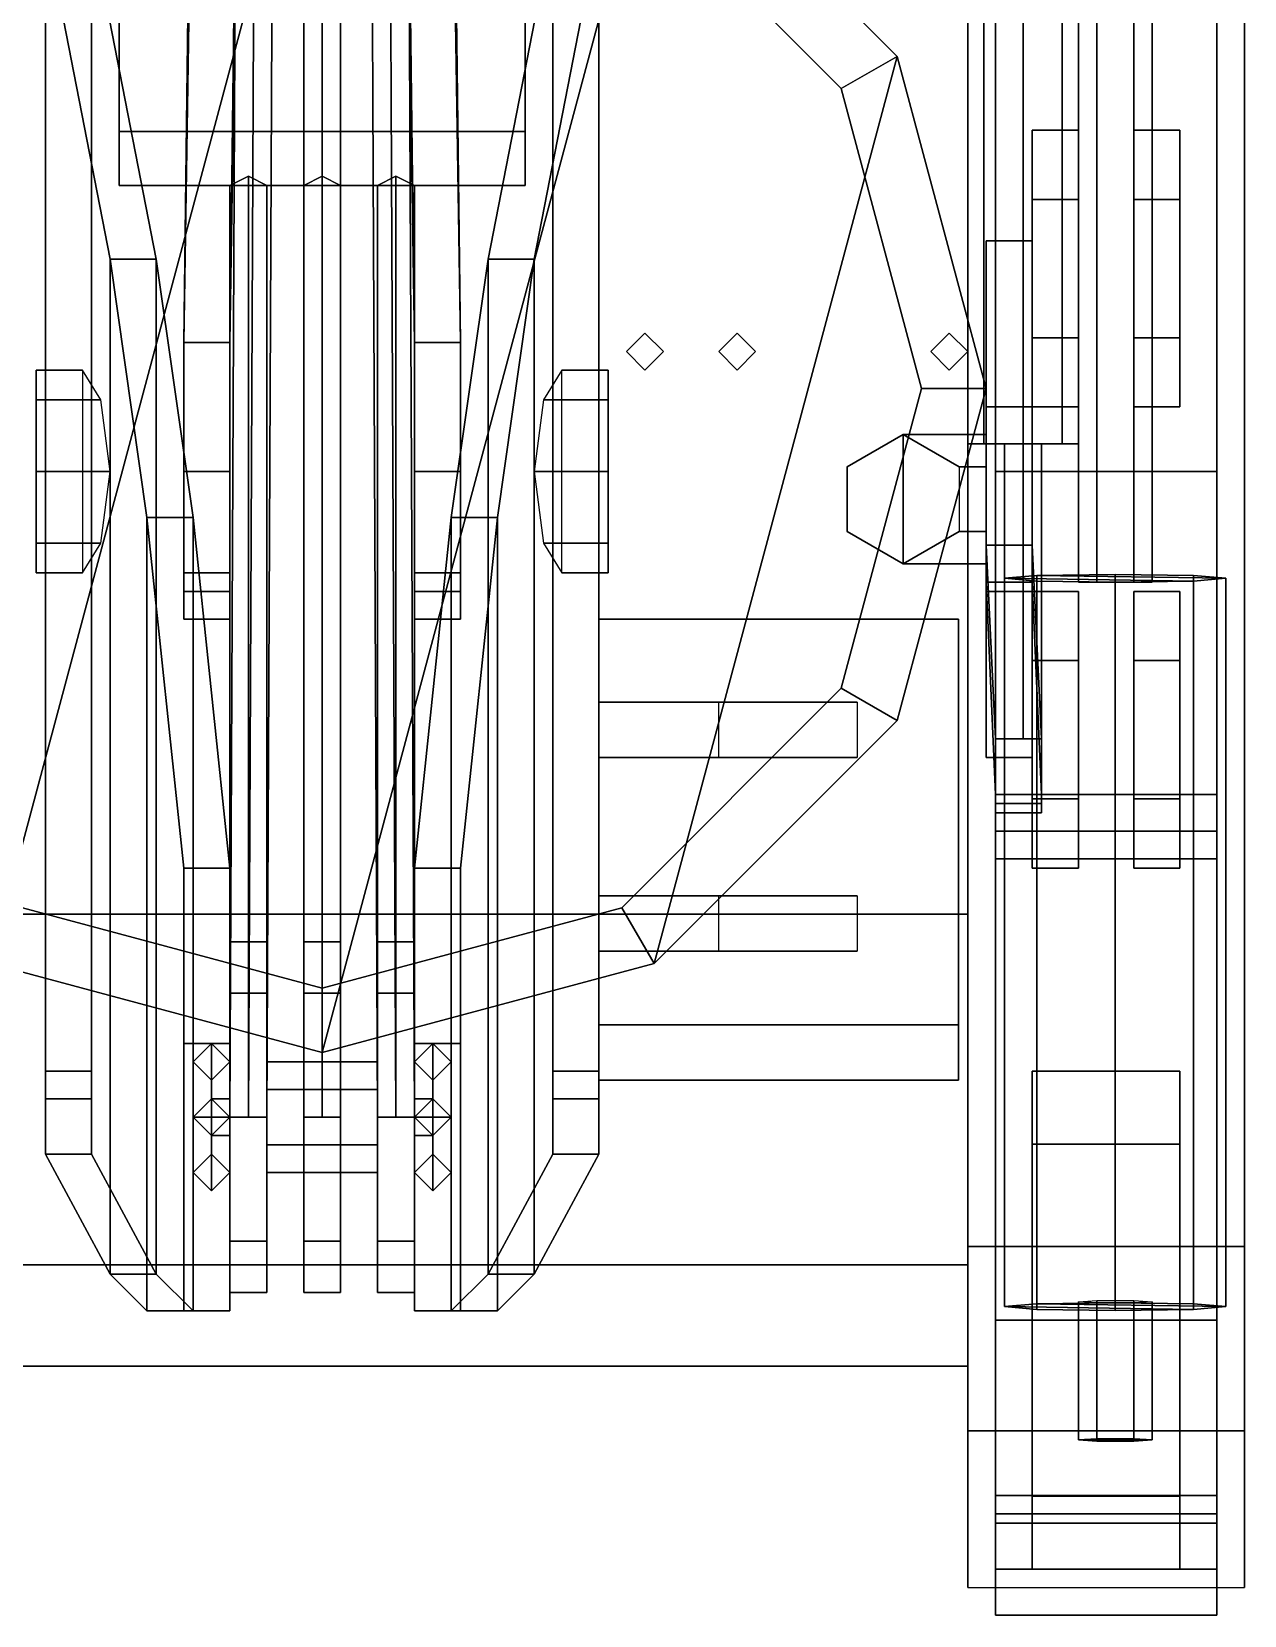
# Model space of a CAD drawing. Header units: millimetres. Extents: x -1 to 3, y -2.8 to 8.
# Drawn here: x -0.315 to 1, y -2.76 to -1.043 of the extents above; entities that cross this region are included whole.
import ezdxf

# ---------------------------------------------------------------- set-up
doc = ezdxf.new("R2010")
doc.units = ezdxf.units.MM
for name, color, linetype in [('crane', 1, 'Continuous'), ('tracks', 3, 'Continuous'), ('turret', 2, 'Continuous'), ('wheels', 2, 'Continuous')]:
    doc.layers.add(name, color=color, linetype=linetype)

msp = doc.modelspace()

# ---------------------------------------------------------------- linework, layer by layer
for points in [[(0.7, -2.49, 1.11), (0.7, -2.49, 0.72), (0.7, 2.57, 0.87), (0.7, 2.61, 1.11)], [(0.7, -2.49, 0.72), (0.7, -2, 0.49), (0.7, 1.91, 0.49), (0.7, 2.57, 0.87)], [(0.7, 2.49, 1.32), (0.7, -2.36, 1.17), (1, -2.36, 1.17), (1, 2.49, 1.32)], [(1, 2.49, 1.32), (1, -2.36, 1.17), (1, -2.36, 1.12), (1, 2.49, 1.27)], [(0.7, 1.91, 0.49), (0.7, -2, 0.49), (-0.7, -2, 0.49), (-0.7, 1.91, 0.49)], [(-0.7, -0.52, 1.4), (-0.7, -2.38, 1.4), (0.7, -2.38, 1.4), (0.7, -0.52, 1.4)], [(0.7, -2.38, 1.4), (0.7, -2.49, 1.11), (0.7, -0.52, 1.11), (0.7, -0.52, 1.4)], [(0.7176, -1.49, 0.7376), (0.7, -1.49, 0.78), (0.7, -0.58, 0.78), (0.7176, -0.58, 0.7376)], [(0.7, -1.49, 0.78), (0.7176, -1.49, 0.8224), (0.7176, -0.58, 0.8224), (0.7, -0.58, 0.78)], [(0.76, -1.49, 0.72), (0.7176, -1.49, 0.7376), (0.7176, -0.58, 0.7376), (0.76, -0.58, 0.72)], [(0.7176, -1.49, 0.8224), (0.76, -1.49, 0.84), (0.76, -0.58, 0.84), (0.7176, -0.58, 0.8224)], [(0.8024, -1.49, 0.7376), (0.76, -1.49, 0.72), (0.76, -0.58, 0.72), (0.8024, -0.58, 0.7376)], [(0.76, -1.49, 0.84), (0.8024, -1.49, 0.8224), (0.8024, -0.58, 0.8224), (0.76, -0.58, 0.84)], [(0.82, -1.49, 0.78), (0.8024, -1.49, 0.7376), (0.8024, -0.58, 0.7376), (0.82, -0.58, 0.78)], [(0.8024, -1.49, 0.8224), (0.82, -1.49, 0.78), (0.82, -0.58, 0.78), (0.8024, -0.58, 0.8224)], [(0.84, -0.93, 1.4246), (0.82, -0.93, 1.39), (0.82, -1.64, 1.39), (0.84, -1.64, 1.4246)], [(0.82, -0.93, 1.39), (0.84, -0.93, 1.3554), (0.84, -1.64, 1.3554), (0.82, -1.64, 1.39)], [(0.88, -0.93, 1.4246), (0.84, -0.93, 1.4246), (0.84, -1.64, 1.4246), (0.88, -1.64, 1.4246)], [(0.84, -0.93, 1.3554), (0.88, -0.93, 1.3554), (0.88, -1.64, 1.3554), (0.84, -1.64, 1.3554)], [(0.9, -0.93, 1.39), (0.88, -0.93, 1.4246), (0.88, -1.64, 1.4246), (0.9, -1.64, 1.39)], [(0.88, -0.93, 1.3554), (0.9, -0.93, 1.39), (0.9, -1.64, 1.39), (0.88, -1.64, 1.3554)], [(0.77, -1.45, 0.42), (0.77, -1.27, 0.27), (0.72, -1.27, 0.27), (0.72, -1.45, 0.42)], [(0.72, -1.27, 0.27), (0.72, -1.27, 0.21), (0.72, -1.45, 0.28), (0.72, -1.45, 0.42)], [(0.72, -1.45, 0.28), (0.72, -1.27, 0.21), (0.77, -1.27, 0.21), (0.77, -1.45, 0.28)], [(0.77, -1.27, 0.27), (0.77, -1.27, 0.21), (0.72, -1.27, 0.21), (0.72, -1.27, 0.27)], [(0.77, -1.45, 0.28), (0.77, -1.27, 0.21), (0.77, -1.27, 0.27), (0.77, -1.45, 0.42)], [(0.72, -1.45, 0.42), (0.72, -1.45, 0.28), (0.72, -1.65, 0.28), (0.72, -1.65, 0.42)], [(0.72, -1.65, 0.28), (0.72, -1.45, 0.28), (0.77, -1.45, 0.28), (0.77, -1.65, 0.28)], [(0.77, -1.49, 0.42), (0.77, -1.45, 0.42), (0.72, -1.45, 0.42), (0.72, -1.49, 0.42)], [(0.77, -1.65, 0.28), (0.77, -1.45, 0.28), (0.77, -1.45, 0.42), (0.77, -1.65, 0.42)], [(0.5694, -1.585, 0.4106), (0.5694, -1.515, 0.4106), (0.63, -1.48, 0.35), (0.63, -1.62, 0.35)], [(0.5694, -1.515, 0.49), (0.63, -1.48, 0.49), (0.63, -1.48, 0.35), (0.5694, -1.515, 0.4106)], [(0.63, -1.48, 0.49), (0.6906, -1.515, 0.49), (0.6906, -1.515, 0.41), (0.63, -1.48, 0.35)], [(0.63, -1.48, 0.35), (0.6906, -1.515, 0.4106), (0.72, -1.515, 0.4106), (0.72, -1.48, 0.35)], [(0.63, -1.62, 0.35), (0.63, -1.48, 0.35), (0.6906, -1.515, 0.2894), (0.6906, -1.585, 0.2894)], [(0.6906, -1.515, 0.2894), (0.63, -1.48, 0.35), (0.72, -1.48, 0.35), (0.72, -1.515, 0.2894)], [(0.7176, -1.49, 0.7376), (0.76, -1.49, 0.72), (0.8024, -1.49, 0.7376), (0.7, -1.49, 0.78)], [(0.7, -1.49, 0.78), (0.8024, -1.49, 0.7376), (0.82, -1.49, 0.78), (0.7176, -1.49, 0.8224)], [(0.7176, -1.49, 0.8224), (0.82, -1.49, 0.78), (0.8024, -1.49, 0.8224), (0.76, -1.49, 0.84)], [(0.72, -1.6, 0.51), (0.72, -1.49, 0.42), (0.72, -1.65, 0.42), (0.72, -1.64, 0.49)], [(0.77, -1.6, 0.51), (0.77, -1.49, 0.42), (0.72, -1.49, 0.42), (0.72, -1.6, 0.51)], [(0.76, -1.81, 0.76), (0.74, -1.81, 0.78), (0.74, -1.49, 0.78), (0.76, -1.49, 0.76)], [(0.74, -1.81, 0.78), (0.76, -1.81, 0.8), (0.76, -1.49, 0.8), (0.74, -1.49, 0.78)], [(0.78, -1.81, 0.78), (0.76, -1.81, 0.76), (0.76, -1.49, 0.76), (0.78, -1.49, 0.78)], [(0.76, -1.81, 0.8), (0.78, -1.81, 0.78), (0.78, -1.49, 0.78), (0.76, -1.49, 0.8)], [(0.77, -1.65, 0.42), (0.77, -1.49, 0.42), (0.77, -1.6, 0.51), (0.77, -1.64, 0.49)], [(0.5694, -1.585, 0.49), (0.5694, -1.515, 0.49), (0.5694, -1.515, 0.4106), (0.5694, -1.585, 0.4106)], [(0.63, -1.62, 0.49), (0.5694, -1.585, 0.49), (0.5694, -1.585, 0.4106), (0.63, -1.62, 0.35)], [(0.6906, -1.585, 0.49), (0.63, -1.62, 0.49), (0.63, -1.62, 0.35), (0.6906, -1.585, 0.41)], [(0.6906, -1.585, 0.4106), (0.63, -1.62, 0.35), (0.72, -1.62, 0.35), (0.72, -1.585, 0.4106)], [(0.63, -1.62, 0.35), (0.6906, -1.585, 0.2894), (0.72, -1.585, 0.2894), (0.72, -1.62, 0.35)], [(0.73, -1.81, 0.7), (0.72, -1.6, 0.51), (0.72, -1.64, 0.49), (0.73, -1.87, 0.7)], [(0.78, -1.81, 0.7), (0.77, -1.6, 0.51), (0.72, -1.6, 0.51), (0.73, -1.81, 0.7)], [(0.77, -1.64, 0.49), (0.77, -1.6, 0.51), (0.78, -1.81, 0.7), (0.78, -1.87, 0.7)], [(0.73, -1.87, 0.7), (0.72, -1.64, 0.49), (0.77, -1.64, 0.49), (0.78, -1.87, 0.7)], [(0.72, -1.64, 0.49), (0.72, -1.65, 0.42), (0.77, -1.65, 0.42), (0.77, -1.64, 0.49)], [(0.74, -1.6358, 1.3301), (0.7751, -1.6329, 1.2453), (0.7751, -2.4224, 1.2177), (0.74, -2.4253, 1.3025)], [(0.98, -1.6358, 1.3301), (0.7751, -1.6329, 1.2453), (0.74, -1.6358, 1.3301), (0.9449, -1.6388, 1.4149)], [(0.7751, -1.6388, 1.4149), (0.74, -1.6358, 1.3301), (0.74, -2.4253, 1.3025), (0.7751, -2.4283, 1.3873)], [(0.9449, -1.6388, 1.4149), (0.74, -1.6358, 1.3301), (0.7751, -1.6388, 1.4149), (0.86, -1.64, 1.45)], [(0.7751, -1.6329, 1.2453), (0.86, -1.6316, 1.2101), (0.86, -2.4211, 1.1826), (0.7751, -2.4224, 1.2177)], [(0.9449, -1.6329, 1.2453), (0.86, -1.6316, 1.2101), (0.7751, -1.6329, 1.2453), (0.98, -1.6358, 1.3301)], [(0.86, -1.64, 1.45), (0.7751, -1.6388, 1.4149), (0.7751, -2.4283, 1.3873), (0.86, -2.4295, 1.4224)], [(0.86, -1.6316, 1.2101), (0.9449, -1.6329, 1.2453), (0.9449, -2.4224, 1.2177), (0.86, -2.4211, 1.1826)], [(0.9449, -1.6388, 1.4149), (0.86, -1.64, 1.45), (0.86, -2.4295, 1.4224), (0.9449, -2.4283, 1.3873)], [(0.9449, -1.6329, 1.2453), (0.98, -1.6358, 1.3301), (0.98, -2.4253, 1.3025), (0.9449, -2.4224, 1.2177)], [(0.98, -1.6358, 1.3301), (0.9449, -1.6388, 1.4149), (0.9449, -2.4283, 1.3873), (0.98, -2.4253, 1.3025)], [(0.72, -1.65, 0.42), (0.72, -1.83, 0.27), (0.77, -1.83, 0.27), (0.77, -1.65, 0.42)], [(0.72, -1.65, 0.28), (0.72, -1.83, 0.21), (0.72, -1.83, 0.27), (0.72, -1.65, 0.42)], [(0.77, -1.65, 0.28), (0.77, -1.83, 0.21), (0.72, -1.83, 0.21), (0.72, -1.65, 0.28)], [(0.77, -1.83, 0.27), (0.77, -1.83, 0.21), (0.77, -1.65, 0.28), (0.77, -1.65, 0.42)], [(0.78, -1.81, 0.81), (0.78, -1.81, 0.7), (0.73, -1.81, 0.7), (0.73, -1.81, 0.81)], [(0.73, -1.81, 0.81), (0.73, -1.81, 0.7), (0.73, -1.87, 0.7), (0.73, -1.89, 0.78)], [(0.73, -1.81, 0.81), (0.73, -1.81, 0.81), (0.73, -1.89, 0.78), (0.73, -1.88, 0.81)], [(0.78, -1.88, 0.81), (0.78, -1.81, 0.81), (0.73, -1.81, 0.81), (0.73, -1.88, 0.81)], [(0.78, -1.87, 0.7), (0.78, -1.81, 0.7), (0.78, -1.81, 0.81), (0.78, -1.89, 0.78)], [(0.78, -1.89, 0.78), (0.78, -1.81, 0.81), (0.78, -1.81, 0.81), (0.78, -1.88, 0.81)], [(0.72, -1.83, 0.27), (0.72, -1.83, 0.21), (0.77, -1.83, 0.21), (0.77, -1.83, 0.27)], [(0.73, -1.89, 0.78), (0.73, -1.87, 0.7), (0.78, -1.87, 0.7), (0.78, -1.89, 0.78)], [(0.73, -1.88, 0.81), (0.73, -1.89, 0.78), (0.78, -1.89, 0.78), (0.78, -1.88, 0.81)], [(-0.7, -2.49, 0.72), (-0.7, -2, 0.49), (0.7, -2, 0.49), (0.7, -2.49, 0.72)], [(0.7, -2.36, 1.17), (0.7, -2.56, 1.13), (1, -2.56, 1.13), (1, -2.36, 1.17)], [(1, -2.36, 1.17), (1, -2.56, 1.13), (1, -2.56, 1.08), (1, -2.36, 1.12)], [(-0.7, -2.38, 1.4), (-0.7, -2.49, 1.11), (0.7, -2.49, 1.11), (0.7, -2.38, 1.4)], [(0.82, -2.42, 1.3), (0.84, -2.4188, 1.2654), (0.84, -2.5687, 1.2601), (0.82, -2.5699, 1.2948)], [(0.84, -2.4212, 1.3346), (0.82, -2.42, 1.3), (0.82, -2.5699, 1.2948), (0.84, -2.5711, 1.3294)], [(0.84, -2.4188, 1.2654), (0.88, -2.4188, 1.2654), (0.88, -2.5687, 1.2601), (0.84, -2.5687, 1.2601)], [(0.88, -2.4188, 1.2654), (0.9, -2.42, 1.3), (0.9, -2.5699, 1.2948), (0.88, -2.5687, 1.2601)], [(0.9, -2.42, 1.3), (0.88, -2.4212, 1.3346), (0.88, -2.5711, 1.3294), (0.9, -2.5699, 1.2948)], [(0.9449, -2.4283, 1.3873), (0.74, -2.4253, 1.3025), (0.7751, -2.4224, 1.2177), (0.98, -2.4253, 1.3025)], [(0.86, -2.4295, 1.4224), (0.7751, -2.4283, 1.3873), (0.74, -2.4253, 1.3025), (0.9449, -2.4283, 1.3873)], [(0.98, -2.4253, 1.3025), (0.7751, -2.4224, 1.2177), (0.86, -2.4211, 1.1826), (0.9449, -2.4224, 1.2177)], [(0.88, -2.4212, 1.3346), (0.84, -2.4212, 1.3346), (0.84, -2.5711, 1.3294), (0.88, -2.5711, 1.3294)], [(0.7, -2.49, 1.094), (0.7, -2.56, 1.08), (0.7, -2.56, 1.13), (0.7, -2.476, 1.1468)], [(-0.7, -2.49, 1.11), (-0.7, -2.49, 0.72), (0.7, -2.49, 0.72), (0.7, -2.49, 1.11)], [(0.7, -2.56, 1.13), (0.7, -2.73, 1.05), (1, -2.73, 1.05), (1, -2.56, 1.13)], [(0.7, -2.56, 1.08), (0.7, -2.69, 1.01), (0.7, -2.73, 1.05), (0.7, -2.56, 1.13)], [(0.9, -2.5699, 1.2948), (0.82, -2.5699, 1.2948), (0.84, -2.5687, 1.2601), (0.88, -2.5687, 1.2601)], [(0.88, -2.5711, 1.3294), (0.84, -2.5711, 1.3294), (0.82, -2.5699, 1.2948), (0.9, -2.5699, 1.2948)], [(1, -2.56, 1.13), (1, -2.73, 1.05), (1, -2.69, 1.01), (1, -2.56, 1.08)]]:
    msp.add_3dface(points)
at = {"layer": 'crane'}
for points in [[(0, 3.13, 4.47), (-0.02, 3.13, 4.45), (-0.02, -2.22, 2.81), (0, -2.22, 2.83)], [(-0.02, 3.13, 4.45), (0, 3.13, 4.43), (0, -2.22, 2.79), (-0.02, -2.22, 2.81)], [(0.02, 3.13, 4.45), (0, 3.13, 4.47), (0, -2.22, 2.83), (0.02, -2.22, 2.81)], [(0, 3.13, 4.43), (0.02, 3.13, 4.45), (0.02, -2.22, 2.81), (0, -2.22, 2.79)], [(-0.06, 2.12, 4.01), (-0.08, 2.12, 3.99), (-0.1, -2.22, 2.81), (-0.08, -2.22, 2.83)], [(-0.08, 2.12, 3.99), (-0.06, 2.12, 3.97), (-0.08, -2.22, 2.79), (-0.1, -2.22, 2.81)], [(-0.04, 2.12, 3.99), (-0.06, 2.12, 4.01), (-0.08, -2.22, 2.83), (-0.06, -2.22, 2.81)], [(-0.06, 2.12, 3.97), (-0.04, 2.12, 3.99), (-0.06, -2.22, 2.81), (-0.08, -2.22, 2.79)], [(0.06, 2.12, 4.01), (0.04, 2.12, 3.99), (0.06, -2.22, 2.81), (0.08, -2.22, 2.83)], [(0.04, 2.12, 3.99), (0.06, 2.12, 3.97), (0.08, -2.22, 2.79), (0.06, -2.22, 2.81)], [(0.08, 2.12, 3.99), (0.06, 2.12, 4.01), (0.08, -2.22, 2.83), (0.1, -2.22, 2.81)], [(0.06, 2.12, 3.97), (0.08, 2.12, 3.99), (0.1, -2.22, 2.81), (0.08, -2.22, 2.79)], [(-0.09, -0.55, 2.46), (-0.1, -1.38, 1.92), (-0.15, -1.38, 1.92), (-0.14, -0.55, 2.46)], [(-0.14, -0.55, 2.46), (-0.15, -1.38, 1.92), (-0.15, -1.38, 2.12), (-0.14, -0.73, 2.72)], [(-0.1, -1.38, 2.12), (-0.1, -1.38, 1.92), (-0.09, -0.55, 2.46), (-0.09, -0.73, 2.72)], [(0.09, -0.55, 2.46), (0.1, -1.38, 1.92), (0.1, -1.38, 2.12), (0.09, -0.73, 2.72)], [(0.14, -0.55, 2.46), (0.15, -1.38, 1.92), (0.1, -1.38, 1.92), (0.09, -0.55, 2.46)], [(0.15, -1.38, 2.12), (0.15, -1.38, 1.92), (0.14, -0.55, 2.46), (0.14, -0.73, 2.72)], [(-0.14, -0.73, 2.72), (-0.15, -1.38, 2.12), (-0.1, -1.38, 2.12), (-0.09, -0.73, 2.72)], [(0.09, -0.73, 2.72), (0.1, -1.38, 2.12), (0.15, -1.38, 2.12), (0.14, -0.73, 2.72)], [(-0.15, -1.38, 1.92), (-0.15, -1.65, 1.92), (-0.15, -1.52, 2.19), (-0.15, -1.38, 2.12)], [(-0.15, -1.38, 2.12), (-0.15, -1.52, 2.19), (-0.1, -1.52, 2.19), (-0.1, -1.38, 2.12)], [(-0.1, -1.38, 1.92), (-0.1, -1.65, 1.92), (-0.15, -1.65, 1.92), (-0.15, -1.38, 1.92)], [(-0.1, -1.52, 2.19), (-0.1, -1.65, 1.92), (-0.1, -1.38, 1.92), (-0.1, -1.38, 2.12)], [(0.1, -1.38, 2.12), (0.1, -1.52, 2.19), (0.15, -1.52, 2.19), (0.15, -1.38, 2.12)], [(0.1, -1.38, 1.92), (0.1, -1.65, 1.92), (0.1, -1.52, 2.19), (0.1, -1.38, 2.12)], [(0.15, -1.38, 1.92), (0.15, -1.65, 1.92), (0.1, -1.65, 1.92), (0.1, -1.38, 1.92)], [(0.15, -1.52, 2.19), (0.15, -1.65, 1.92), (0.15, -1.38, 1.92), (0.15, -1.38, 2.12)], [(-0.15, -1.65, 1.92), (-0.15, -1.68, 2), (-0.15, -1.63, 2.15), (-0.15, -1.52, 2.19)], [(-0.15, -1.52, 2.19), (-0.15, -1.63, 2.15), (-0.1, -1.63, 2.15), (-0.1, -1.52, 2.19)], [(-0.1, -1.63, 2.15), (-0.1, -1.68, 2), (-0.1, -1.65, 1.92), (-0.1, -1.52, 2.19)], [(0.1, -1.65, 1.92), (0.1, -1.68, 2), (0.1, -1.63, 2.15), (0.1, -1.52, 2.19)], [(0.1, -1.52, 2.19), (0.1, -1.63, 2.15), (0.15, -1.63, 2.15), (0.15, -1.52, 2.19)], [(0.15, -1.63, 2.15), (0.15, -1.68, 2), (0.15, -1.65, 1.92), (0.15, -1.52, 2.19)], [(-0.15, -1.63, 2.15), (-0.15, -1.68, 2), (-0.1, -1.68, 2), (-0.1, -1.63, 2.15)], [(0.1, -1.63, 2.15), (0.1, -1.68, 2), (0.15, -1.68, 2), (0.15, -1.63, 2.15)], [(-0.1, -1.65, 1.92), (-0.1, -1.68, 2), (-0.15, -1.68, 2), (-0.15, -1.65, 1.92)], [(0.15, -1.65, 1.92), (0.15, -1.68, 2), (0.1, -1.68, 2), (0.1, -1.65, 1.92)]]:
    msp.add_3dface(points, dxfattribs=at)
at = {"layer": 'tracks'}
for points in [[(0.73, 1.64), (0.73, -1.87), (0.73, -1.87, 0.05), (0.73, 1.64, 0.05)], [(0.97, 1.64), (0.97, -1.87), (0.73, -1.87), (0.73, 1.64)], [(0.73, 1.64, 0.05), (0.73, -1.87, 0.05), (0.97, -1.87, 0.05), (0.97, 1.64, 0.05)], [(0.97, -1.87, 0.05), (0.97, -1.87), (0.97, 1.64), (0.97, 1.64, 0.05)], [(0.73, -1.52, 0.95), (0.73, -0.93, 1.13), (0.73, -0.93, 1.07), (0.73, -1.52, 0.89)], [(0.97, -1.52, 0.95), (0.97, -0.93, 1.13), (0.73, -0.93, 1.13), (0.73, -1.52, 0.95)], [(0.73, -1.52, 0.89), (0.73, -0.93, 1.07), (0.97, -0.93, 1.07), (0.97, -1.52, 0.89)], [(0.97, -0.93, 1.07), (0.97, -0.93, 1.13), (0.97, -1.52, 0.95), (0.97, -1.52, 0.89)], [(0.73, -1.94, 0.89), (0.73, -1.52, 0.89), (0.97, -1.52, 0.89), (0.97, -1.94, 0.89)], [(0.73, -1.91, 0.95), (0.73, -1.52, 0.95), (0.73, -1.52, 0.89), (0.73, -1.94, 0.89)], [(0.97, -1.91, 0.95), (0.97, -1.52, 0.95), (0.73, -1.52, 0.95), (0.73, -1.91, 0.95)], [(0.97, -1.52, 0.89), (0.97, -1.52, 0.95), (0.97, -1.91, 0.95), (0.97, -1.94, 0.89)], [(0.97, -1.87), (0.97, -2.66, 0.47), (0.73, -2.66, 0.47), (0.73, -1.87)], [(0.73, -1.87), (0.73, -2.66, 0.47), (0.73, -2.63, 0.51), (0.73, -1.87, 0.05)], [(0.73, -1.87, 0.05), (0.73, -2.63, 0.51), (0.97, -2.63, 0.51), (0.97, -1.87, 0.05)], [(0.97, -2.63, 0.51), (0.97, -2.66, 0.47), (0.97, -1.87), (0.97, -1.87, 0.05)], [(0.73, -2.44, 1.04), (0.73, -1.91, 0.95), (0.73, -1.94, 0.89), (0.73, -2.44, 0.98)], [(0.97, -2.44, 1.04), (0.97, -1.91, 0.95), (0.73, -1.91, 0.95), (0.73, -2.44, 1.04)], [(0.97, -1.94, 0.89), (0.97, -1.91, 0.95), (0.97, -2.44, 1.04), (0.97, -2.44, 0.98)], [(0.73, -2.44, 0.98), (0.73, -1.94, 0.89), (0.97, -1.94, 0.89), (0.97, -2.44, 0.98)], [(0.73, -2.65, 0.95), (0.73, -2.44, 1.04), (0.73, -2.44, 0.98), (0.73, -2.63, 0.9)], [(0.97, -2.65, 0.95), (0.97, -2.44, 1.04), (0.73, -2.44, 1.04), (0.73, -2.65, 0.95)], [(0.73, -2.63, 0.9), (0.73, -2.44, 0.98), (0.97, -2.44, 0.98), (0.97, -2.63, 0.9)], [(0.97, -2.44, 0.98), (0.97, -2.44, 1.04), (0.97, -2.65, 0.95), (0.97, -2.63, 0.9)], [(0.73, -2.76, 0.71), (0.73, -2.65, 0.95), (0.73, -2.63, 0.9), (0.73, -2.71, 0.71)], [(0.73, -2.71, 0.71), (0.73, -2.63, 0.9), (0.97, -2.63, 0.9), (0.97, -2.71, 0.71)], [(0.73, -2.66, 0.47), (0.73, -2.76, 0.71), (0.73, -2.71, 0.71), (0.73, -2.63, 0.51)], [(0.73, -2.63, 0.51), (0.73, -2.71, 0.71), (0.97, -2.71, 0.71), (0.97, -2.63, 0.51)], [(0.97, -2.63, 0.9), (0.97, -2.65, 0.95), (0.97, -2.76, 0.71), (0.97, -2.71, 0.71)], [(0.97, -2.71, 0.71), (0.97, -2.76, 0.71), (0.97, -2.66, 0.47), (0.97, -2.63, 0.51)], [(0.97, -2.76, 0.71), (0.97, -2.65, 0.95), (0.73, -2.65, 0.95), (0.73, -2.76, 0.71)], [(0.97, -2.66, 0.47), (0.97, -2.76, 0.71), (0.73, -2.76, 0.71), (0.73, -2.66, 0.47)]]:
    msp.add_3dface(points, dxfattribs=at)
at = {"layer": 'turret'}
for points in [[(-0.36, -0.8065, 1.73), (-0.6235, -1.79, 1.73), (-0.36, -2.0535, 1.73), (0, -0.71, 1.73)], [(0, -0.71, 1.73), (-0.36, -2.0535, 1.73), (0, -2.15, 1.73), (0.36, -0.8065, 1.73)], [(0.36, -0.8065, 1.73), (0, -2.15, 1.73), (0.36, -2.0535, 1.73), (0.6235, -1.07, 1.73)], [(0.5629, -1.105, 1.55), (0.325, -0.8671, 1.55), (0.36, -0.8065, 1.68), (0.6235, -1.07, 1.68)], [(0.6235, -1.07, 1.68), (0.36, -0.8065, 1.68), (0.36, -0.8065, 1.73), (0.6235, -1.07, 1.73)], [(-0.22, -1.21, 1.88), (-0.22, -0.8686, 2.0214), (-0.22, -0.81, 1.88), (-0.22, -1.1514, 1.7386)], [(-0.22, -1.1514, 1.7386), (-0.22, -0.81, 1.88), (-0.22, -0.8686, 1.7386), (-0.22, -1.01, 1.68)], [(0.22, -0.81, 1.88), (0.22, -1.1514, 2.0214), (0.22, -1.21, 1.88), (0.22, -0.8686, 1.7386)], [(0.22, -0.8686, 2.0214), (0.22, -1.01, 2.08), (0.22, -1.1514, 2.0214), (0.22, -0.81, 1.88)], [(-0.22, -1.1514, 2.0214), (-0.22, -1.01, 2.08), (-0.22, -0.8686, 2.0214), (-0.22, -1.21, 1.88)], [(0.22, -0.8686, 1.7386), (0.22, -1.21, 1.88), (0.22, -1.1514, 1.7386), (0.22, -1.01, 1.68)], [(0.5629, -1.105, 1.4), (0.325, -0.8671, 1.4), (0.325, -0.8671, 1.55), (0.5629, -1.105, 1.55)], [(-0.3, -0.95, 1.8), (-0.3, -2.2, 1.8), (-0.3, -2.26, 1.94), (-0.3, -0.93, 1.94)], [(-0.18, -1.29, 2.19), (-0.25, -0.93, 1.94), (-0.3, -0.93, 1.94), (-0.23, -1.29, 2.19)], [(-0.3, -0.93, 1.94), (-0.3, -2.26, 1.94), (-0.23, -2.39, 2.19), (-0.23, -1.29, 2.19)], [(-0.25, -2.26, 1.94), (-0.25, -2.2, 1.8), (-0.25, -0.95, 1.8), (-0.25, -0.93, 1.94)], [(-0.18, -2.39, 2.19), (-0.25, -2.26, 1.94), (-0.25, -0.93, 1.94), (-0.18, -1.29, 2.19)], [(0.25, -0.93, 1.94), (0.25, -2.26, 1.94), (0.18, -2.39, 2.19), (0.18, -1.29, 2.19)], [(0.23, -1.29, 2.19), (0.3, -0.93, 1.94), (0.25, -0.93, 1.94), (0.18, -1.29, 2.19)], [(0.23, -2.39, 2.19), (0.3, -2.26, 1.94), (0.3, -0.93, 1.94), (0.23, -1.29, 2.19)], [(0.25, -0.95, 1.8), (0.25, -2.2, 1.8), (0.25, -2.26, 1.94), (0.25, -0.93, 1.94)], [(0.3, -2.26, 1.94), (0.3, -2.2, 1.8), (0.3, -0.95, 1.8), (0.3, -0.93, 1.94)], [(-0.3, -0.95, 1.73), (-0.3, -2.17, 1.73), (-0.3, -2.2, 1.8), (-0.3, -0.95, 1.8)], [(-0.25, -0.95, 1.73), (-0.25, -2.17, 1.73), (-0.3, -2.17, 1.73), (-0.3, -0.95, 1.73)], [(-0.25, -2.2, 1.8), (-0.25, -2.17, 1.73), (-0.25, -0.95, 1.73), (-0.25, -0.95, 1.8)], [(0.25, -0.95, 1.73), (0.25, -2.17, 1.73), (0.25, -2.2, 1.8), (0.25, -0.95, 1.8)], [(0.3, -0.95, 1.73), (0.3, -2.17, 1.73), (0.25, -2.17, 1.73), (0.25, -0.95, 1.73)], [(0.3, -2.2, 1.8), (0.3, -2.17, 1.73), (0.3, -0.95, 1.73), (0.3, -0.95, 1.8)], [(0.22, -1.1514, 2.0214), (0.22, -1.01, 2.08), (-0.22, -1.01, 2.08), (-0.22, -1.1514, 2.0214)], [(0.22, -1.01, 1.68), (0.22, -1.1514, 1.7386), (-0.22, -1.1514, 1.7386), (-0.22, -1.01, 1.68)], [(0.6235, -1.07, 1.73), (0.36, -2.0535, 1.73), (0.6235, -1.79, 1.73), (0.72, -1.43, 1.73)], [(0.65, -1.43, 1.55), (0.5629, -1.105, 1.55), (0.6235, -1.07, 1.68), (0.72, -1.43, 1.68)], [(0.72, -1.43, 1.68), (0.6235, -1.07, 1.68), (0.6235, -1.07, 1.73), (0.72, -1.43, 1.73)], [(0.65, -1.43, 1.4), (0.5629, -1.105, 1.4), (0.5629, -1.105, 1.55), (0.65, -1.43, 1.55)], [(0.22, -1.21, 1.88), (0.22, -1.1514, 2.0214), (-0.22, -1.1514, 2.0214), (-0.22, -1.21, 1.88)], [(0.22, -1.1514, 1.7386), (0.22, -1.21, 1.88), (-0.22, -1.21, 1.88), (-0.22, -1.1514, 1.7386)], [(-0.1, -1.21, 1.88), (-0.08, -1.2, 1.86), (-0.08, -2.22, 2.45), (-0.1, -2.22, 2.47)], [(-0.08, -1.2, 1.9), (-0.1, -1.21, 1.88), (-0.1, -2.22, 2.47), (-0.08, -2.22, 2.49)], [(-0.08, -1.2, 1.86), (-0.06, -1.21, 1.88), (-0.06, -2.22, 2.47), (-0.08, -2.22, 2.45)], [(-0.06, -1.21, 1.88), (-0.08, -1.2, 1.9), (-0.08, -2.22, 2.49), (-0.06, -2.22, 2.47)], [(0, -1.2, 1.9), (-0.02, -1.21, 1.88), (-0.02, -2.22, 2.47), (0, -2.22, 2.49)], [(-0.02, -1.21, 1.88), (0, -1.2, 1.86), (0, -2.22, 2.45), (-0.02, -2.22, 2.47)], [(0.02, -1.21, 1.88), (0, -1.2, 1.9), (0, -2.22, 2.49), (0.02, -2.22, 2.47)], [(0, -1.2, 1.86), (0.02, -1.21, 1.88), (0.02, -2.22, 2.47), (0, -2.22, 2.45)], [(0.08, -1.2, 1.9), (0.06, -1.21, 1.88), (0.06, -2.22, 2.47), (0.08, -2.22, 2.49)], [(0.06, -1.21, 1.88), (0.08, -1.2, 1.86), (0.08, -2.22, 2.45), (0.06, -2.22, 2.47)], [(0.1, -1.21, 1.88), (0.08, -1.2, 1.9), (0.08, -2.22, 2.49), (0.1, -2.22, 2.47)], [(0.08, -1.2, 1.86), (0.1, -1.21, 1.88), (0.1, -2.22, 2.47), (0.08, -2.22, 2.45)], [(-0.23, -1.29, 2.19), (-0.23, -2.39, 2.19), (-0.19, -2.43, 2.3), (-0.19, -1.57, 2.3)], [(-0.14, -1.57, 2.3), (-0.18, -1.29, 2.19), (-0.23, -1.29, 2.19), (-0.19, -1.57, 2.3)], [(-0.14, -2.43, 2.3), (-0.18, -2.39, 2.19), (-0.18, -1.29, 2.19), (-0.14, -1.57, 2.3)], [(0.18, -1.29, 2.19), (0.18, -2.39, 2.19), (0.14, -2.43, 2.3), (0.14, -1.57, 2.3)], [(0.19, -1.57, 2.3), (0.23, -1.29, 2.19), (0.18, -1.29, 2.19), (0.14, -1.57, 2.3)], [(0.19, -2.43, 2.3), (0.23, -2.39, 2.19), (0.23, -1.29, 2.19), (0.19, -1.57, 2.3)], [(0.35, -1.37, 1.8), (0.33, -1.39, 1.8), (0.33, -1.39, 2.36), (0.35, -1.37, 2.36)], [(0.35, -1.37, 2.36), (0.33, -1.39, 2.36), (0.35, -1.41, 2.36), (0.37, -1.39, 2.36)], [(0.37, -1.39, 1.8), (0.35, -1.37, 1.8), (0.35, -1.37, 2.36), (0.37, -1.39, 2.36)], [(0.45, -1.37, 1.8), (0.43, -1.39, 1.8), (0.43, -1.39, 2.36), (0.45, -1.37, 2.36)], [(0.45, -1.37, 2.36), (0.43, -1.39, 2.36), (0.45, -1.41, 2.36), (0.47, -1.39, 2.36)], [(0.47, -1.39, 1.8), (0.45, -1.37, 1.8), (0.45, -1.37, 2.36), (0.47, -1.39, 2.36)], [(0.68, -1.37, 1.8), (0.66, -1.39, 1.8), (0.66, -1.39, 2.36), (0.68, -1.37, 2.36)], [(0.68, -1.37, 2.36), (0.66, -1.39, 2.36), (0.68, -1.41, 2.36), (0.7, -1.39, 2.36)], [(0.7, -1.39, 1.8), (0.68, -1.37, 1.8), (0.68, -1.37, 2.36), (0.7, -1.39, 2.36)], [(0.33, -1.39, 1.8), (0.35, -1.41, 1.8), (0.35, -1.41, 2.36), (0.33, -1.39, 2.36)], [(0.35, -1.41, 1.8), (0.37, -1.39, 1.8), (0.37, -1.39, 2.36), (0.35, -1.41, 2.36)], [(0.43, -1.39, 1.8), (0.45, -1.41, 1.8), (0.45, -1.41, 2.36), (0.43, -1.39, 2.36)], [(0.45, -1.41, 1.8), (0.47, -1.39, 1.8), (0.47, -1.39, 2.36), (0.45, -1.41, 2.36)], [(0.66, -1.39, 1.8), (0.68, -1.41, 1.8), (0.68, -1.41, 2.36), (0.66, -1.39, 2.36)], [(0.68, -1.41, 1.8), (0.7, -1.39, 1.8), (0.7, -1.39, 2.36), (0.68, -1.41, 2.36)], [(-0.24, -1.4422, 2.1278), (-0.26, -1.41, 2.05), (-0.31, -1.41, 2.05), (-0.31, -1.4422, 2.1278)], [(-0.26, -1.41, 2.05), (-0.26, -1.4422, 1.9722), (-0.31, -1.4422, 1.9722), (-0.31, -1.41, 2.05)], [(-0.31, -1.52, 2.16), (-0.31, -1.4422, 2.1278), (-0.31, -1.41, 2.05), (-0.31, -1.5978, 2.1278)], [(-0.31, -1.5978, 2.1278), (-0.31, -1.41, 2.05), (-0.31, -1.4422, 1.9722), (-0.31, -1.63, 2.05)], [(0.26, -1.41, 2.05), (0.24, -1.4422, 2.1278), (0.31, -1.4422, 2.1278), (0.31, -1.41, 2.05)], [(0.26, -1.4422, 1.9722), (0.26, -1.41, 2.05), (0.31, -1.41, 2.05), (0.31, -1.4422, 1.9722)], [(0.31, -1.4422, 2.1278), (0.31, -1.63, 2.05), (0.31, -1.5978, 1.9722), (0.31, -1.41, 2.05)], [(0.31, -1.41, 2.05), (0.31, -1.5978, 1.9722), (0.31, -1.52, 1.94), (0.31, -1.4422, 1.9722)], [(0.5629, -1.755, 1.4), (0.65, -1.43, 1.4), (0.65, -1.43, 1.55), (0.5629, -1.755, 1.55)], [(0.5629, -1.755, 1.55), (0.65, -1.43, 1.55), (0.72, -1.43, 1.68), (0.6235, -1.79, 1.68)], [(0.6235, -1.79, 1.68), (0.72, -1.43, 1.68), (0.72, -1.43, 1.73), (0.6235, -1.79, 1.73)], [(-0.23, -1.52, 2.16), (-0.24, -1.4422, 2.1278), (-0.31, -1.4422, 2.1278), (-0.31, -1.52, 2.16)], [(-0.26, -1.4422, 1.9722), (-0.26, -1.52, 1.94), (-0.31, -1.52, 1.94), (-0.31, -1.4422, 1.9722)], [(-0.31, -1.63, 2.05), (-0.31, -1.4422, 1.9722), (-0.31, -1.52, 1.94), (-0.31, -1.5978, 1.9722)], [(0.24, -1.4422, 2.1278), (0.23, -1.52, 2.16), (0.31, -1.52, 2.16), (0.31, -1.4422, 2.1278)], [(0.26, -1.52, 1.94), (0.26, -1.4422, 1.9722), (0.31, -1.4422, 1.9722), (0.31, -1.52, 1.94)], [(0.31, -1.52, 2.16), (0.31, -1.5978, 2.1278), (0.31, -1.63, 2.05), (0.31, -1.4422, 2.1278)], [(-0.24, -1.5978, 2.1278), (-0.23, -1.52, 2.16), (-0.31, -1.52, 2.16), (-0.31, -1.5978, 2.1278)], [(-0.26, -1.52, 1.94), (-0.26, -1.5978, 1.9722), (-0.31, -1.5978, 1.9722), (-0.31, -1.52, 1.94)], [(0.23, -1.52, 2.16), (0.24, -1.5978, 2.1278), (0.31, -1.5978, 2.1278), (0.31, -1.52, 2.16)], [(0.26, -1.5978, 1.9722), (0.26, -1.52, 1.94), (0.31, -1.52, 1.94), (0.31, -1.5978, 1.9722)], [(-0.19, -1.57, 2.3), (-0.19, -2.43, 2.3), (-0.15, -2.43, 2.44), (-0.15, -1.95, 2.44)], [(-0.1, -1.95, 2.44), (-0.14, -1.57, 2.3), (-0.19, -1.57, 2.3), (-0.15, -1.95, 2.44)], [(-0.1, -2.43, 2.44), (-0.14, -2.43, 2.3), (-0.14, -1.57, 2.3), (-0.1, -1.95, 2.44)], [(0.14, -1.57, 2.3), (0.14, -2.43, 2.3), (0.1, -2.43, 2.44), (0.1, -1.95, 2.44)], [(0.15, -1.95, 2.44), (0.19, -1.57, 2.3), (0.14, -1.57, 2.3), (0.1, -1.95, 2.44)], [(0.15, -2.43, 2.44), (0.19, -2.43, 2.3), (0.19, -1.57, 2.3), (0.15, -1.95, 2.44)], [(-0.26, -1.63, 2.05), (-0.24, -1.5978, 2.1278), (-0.31, -1.5978, 2.1278), (-0.31, -1.63, 2.05)], [(-0.26, -1.5978, 1.9722), (-0.26, -1.63, 2.05), (-0.31, -1.63, 2.05), (-0.31, -1.5978, 1.9722)], [(0.24, -1.5978, 2.1278), (0.26, -1.63, 2.05), (0.31, -1.63, 2.05), (0.31, -1.5978, 2.1278)], [(0.26, -1.63, 2.05), (0.26, -1.5978, 1.9722), (0.31, -1.5978, 1.9722), (0.31, -1.63, 2.05)], [(0.3, -1.68, 2), (0.3, -2.18, 2), (0.3, -2.12, 2.06), (0.3, -1.68, 2.06)], [(0.69, -1.68, 2.06), (0.69, -1.68, 2), (0.3, -1.68, 2), (0.3, -1.68, 2.06)], [(0.69, -1.68, 2), (0.69, -2.18, 2), (0.3, -2.18, 2), (0.3, -1.68, 2)], [(0.3, -1.68, 2.06), (0.3, -2.12, 2.06), (0.69, -2.12, 2.06), (0.69, -1.68, 2.06)], [(0.69, -2.12, 2.06), (0.69, -2.18, 2), (0.69, -1.68, 2), (0.69, -1.68, 2.06)], [(0.325, -1.9929, 1.4), (0.5629, -1.755, 1.4), (0.5629, -1.755, 1.55), (0.325, -1.9929, 1.55)], [(0.325, -1.9929, 1.55), (0.5629, -1.755, 1.55), (0.6235, -1.79, 1.68), (0.36, -2.0535, 1.68)], [(0.3, -1.83, 1.8), (0.3, -1.77, 1.8), (0.58, -1.77, 2), (0.58, -1.83, 2)], [(0.43, -1.77, 2), (0.3, -1.77, 1.89), (0.3, -1.83, 1.89), (0.43, -1.83, 2)], [(0.58, -1.77, 2), (0.3, -1.77, 1.8), (0.3, -1.77, 1.89), (0.43, -1.77, 2)], [(0.36, -2.0535, 1.68), (0.6235, -1.79, 1.68), (0.6235, -1.79, 1.73), (0.36, -2.0535, 1.73)], [(0.43, -1.83, 2), (0.3, -1.83, 1.89), (0.3, -1.83, 1.8), (0.58, -1.83, 2)], [(-0.1, -2.14, 2.52), (-0.1, -1.95, 2.44), (-0.15, -1.95, 2.44), (-0.15, -2.14, 2.52)], [(-0.15, -1.95, 2.44), (-0.15, -2.43, 2.44), (-0.15, -2.38, 2.52), (-0.15, -2.14, 2.52)], [(-0.1, -2.38, 2.52), (-0.1, -2.43, 2.44), (-0.1, -1.95, 2.44), (-0.1, -2.14, 2.52)], [(0.1, -1.95, 2.44), (0.1, -2.43, 2.44), (0.1, -2.38, 2.52), (0.1, -2.14, 2.52)], [(0.15, -2.14, 2.52), (0.15, -1.95, 2.44), (0.1, -1.95, 2.44), (0.1, -2.14, 2.52)], [(0.15, -2.38, 2.52), (0.15, -2.43, 2.44), (0.15, -1.95, 2.44), (0.15, -2.14, 2.52)], [(0.3, -2.04, 1.8), (0.3, -1.98, 1.8), (0.58, -1.98, 2), (0.58, -2.04, 2)], [(0.58, -1.98, 2), (0.3, -1.98, 1.8), (0.3, -1.98, 1.89), (0.43, -1.98, 2)], [(0.43, -1.98, 2), (0.3, -1.98, 1.89), (0.3, -2.04, 1.89), (0.43, -2.04, 2)], [(-0.325, -1.9929, 1.55), (0, -2.08, 1.55), (0, -2.15, 1.68), (-0.36, -2.0535, 1.68)], [(-0.325, -1.9929, 1.4), (0, -2.08, 1.4), (0, -2.08, 1.55), (-0.325, -1.9929, 1.55)], [(0, -2.08, 1.4), (0.325, -1.9929, 1.4), (0.325, -1.9929, 1.55), (0, -2.08, 1.55)], [(0, -2.08, 1.55), (0.325, -1.9929, 1.55), (0.36, -2.0535, 1.68), (0, -2.15, 1.68)], [(-0.06, -2.0856, 2.7744), (-0.06, -2.03, 2.64), (-0.1, -2.03, 2.64), (-0.1, -2.0856, 2.7744)], [(-0.06, -2.03, 2.64), (-0.06, -2.0856, 2.5056), (-0.1, -2.0856, 2.5056), (-0.1, -2.03, 2.64)], [(-0.1, -2.41, 2.64), (-0.1, -2.0856, 2.7744), (-0.1, -2.03, 2.64), (-0.1, -2.3544, 2.5056)], [(-0.1, -2.3544, 2.5056), (-0.1, -2.03, 2.64), (-0.1, -2.0856, 2.5056), (-0.1, -2.22, 2.45)], [(-0.06, -2.3544, 2.7744), (-0.06, -2.03, 2.64), (-0.06, -2.0856, 2.7744), (-0.06, -2.22, 2.83)], [(-0.06, -2.41, 2.64), (-0.06, -2.0856, 2.5056), (-0.06, -2.03, 2.64), (-0.06, -2.3544, 2.7744)], [(0.02, -2.0856, 2.7744), (0.02, -2.03, 2.64), (-0.02, -2.03, 2.64), (-0.02, -2.0856, 2.7744)], [(-0.02, -2.41, 2.64), (-0.02, -2.0856, 2.7744), (-0.02, -2.03, 2.64), (-0.02, -2.3544, 2.5056)], [(0.02, -2.03, 2.64), (0.02, -2.0856, 2.5056), (-0.02, -2.0856, 2.5056), (-0.02, -2.03, 2.64)], [(-0.02, -2.3544, 2.5056), (-0.02, -2.03, 2.64), (-0.02, -2.0856, 2.5056), (-0.02, -2.22, 2.45)], [(0.02, -2.3544, 2.7744), (0.02, -2.03, 2.64), (0.02, -2.0856, 2.7744), (0.02, -2.22, 2.83)], [(0.02, -2.41, 2.64), (0.02, -2.0856, 2.5056), (0.02, -2.03, 2.64), (0.02, -2.3544, 2.7744)], [(0.06, -2.41, 2.64), (0.06, -2.0856, 2.7744), (0.06, -2.03, 2.64), (0.06, -2.3544, 2.5056)], [(0.1, -2.0856, 2.7744), (0.1, -2.03, 2.64), (0.06, -2.03, 2.64), (0.06, -2.0856, 2.7744)], [(0.06, -2.3544, 2.5056), (0.06, -2.03, 2.64), (0.06, -2.0856, 2.5056), (0.06, -2.22, 2.45)], [(0.1, -2.03, 2.64), (0.1, -2.0856, 2.5056), (0.06, -2.0856, 2.5056), (0.06, -2.03, 2.64)], [(0.1, -2.41, 2.64), (0.1, -2.0856, 2.5056), (0.1, -2.03, 2.64), (0.1, -2.3544, 2.7744)], [(0.1, -2.3544, 2.7744), (0.1, -2.03, 2.64), (0.1, -2.0856, 2.7744), (0.1, -2.22, 2.83)], [(0.43, -2.04, 2), (0.3, -2.04, 1.89), (0.3, -2.04, 1.8), (0.58, -2.04, 2)], [(-0.36, -2.0535, 1.68), (0, -2.15, 1.68), (0, -2.15, 1.73), (-0.36, -2.0535, 1.73)], [(0, -2.15, 1.68), (0.36, -2.0535, 1.68), (0.36, -2.0535, 1.73), (0, -2.15, 1.73)], [(-0.06, -2.22, 2.83), (-0.06, -2.0856, 2.7744), (-0.1, -2.0856, 2.7744), (-0.1, -2.22, 2.83)], [(-0.06, -2.0856, 2.5056), (-0.06, -2.22, 2.45), (-0.1, -2.22, 2.45), (-0.1, -2.0856, 2.5056)], [(-0.1, -2.3544, 2.7744), (-0.1, -2.22, 2.83), (-0.1, -2.0856, 2.7744), (-0.1, -2.41, 2.64)], [(-0.06, -2.3544, 2.5056), (-0.06, -2.22, 2.45), (-0.06, -2.0856, 2.5056), (-0.06, -2.41, 2.64)], [(-0.02, -2.3544, 2.7744), (-0.02, -2.22, 2.83), (-0.02, -2.0856, 2.7744), (-0.02, -2.41, 2.64)], [(0.02, -2.0856, 2.5056), (0.02, -2.22, 2.45), (-0.02, -2.22, 2.45), (-0.02, -2.0856, 2.5056)], [(0.02, -2.22, 2.83), (0.02, -2.0856, 2.7744), (-0.02, -2.0856, 2.7744), (-0.02, -2.22, 2.83)], [(0.02, -2.3544, 2.5056), (0.02, -2.22, 2.45), (0.02, -2.0856, 2.5056), (0.02, -2.41, 2.64)], [(0.06, -2.3544, 2.7744), (0.06, -2.22, 2.83), (0.06, -2.0856, 2.7744), (0.06, -2.41, 2.64)], [(0.1, -2.0856, 2.5056), (0.1, -2.22, 2.45), (0.06, -2.22, 2.45), (0.06, -2.0856, 2.5056)], [(0.1, -2.22, 2.83), (0.1, -2.0856, 2.7744), (0.06, -2.0856, 2.7744), (0.06, -2.22, 2.83)], [(0.1, -2.3544, 2.5056), (0.1, -2.22, 2.45), (0.1, -2.0856, 2.5056), (0.1, -2.41, 2.64)], [(0.3, -2.18, 2), (0.3, -2.18, 2.5), (0.3, -2.12, 2.5), (0.3, -2.12, 2.06)], [(0.3, -2.12, 2.5), (0.3, -2.18, 2.5), (0.69, -2.18, 2.5), (0.69, -2.12, 2.5)], [(0.3, -2.12, 2.06), (0.3, -2.12, 2.5), (0.69, -2.12, 2.5), (0.69, -2.12, 2.06)], [(0.69, -2.12, 2.5), (0.69, -2.18, 2.5), (0.69, -2.18, 2), (0.69, -2.12, 2.06)], [(-0.15, -2.14, 2.52), (-0.15, -2.38, 2.52), (-0.1, -2.38, 2.52), (-0.1, -2.14, 2.52)], [(-0.12, -2.14, 2.52), (-0.14, -2.16, 2.52), (-0.14, -2.22, 2.62), (-0.12, -2.2, 2.62)], [(-0.1, -2.16, 2.52), (-0.12, -2.14, 2.52), (-0.12, -2.2, 2.62), (-0.1, -2.22, 2.62)], [(0.1, -2.14, 2.52), (0.1, -2.38, 2.52), (0.15, -2.38, 2.52), (0.15, -2.14, 2.52)], [(0.12, -2.14, 2.52), (0.1, -2.16, 2.52), (0.1, -2.22, 2.62), (0.12, -2.2, 2.62)], [(0.14, -2.16, 2.52), (0.12, -2.14, 2.52), (0.12, -2.2, 2.62), (0.14, -2.22, 2.62)], [(-0.14, -2.16, 2.52), (-0.12, -2.18, 2.52), (-0.12, -2.22, 2.5867), (-0.14, -2.22, 2.62)], [(-0.12, -2.18, 2.52), (-0.1, -2.16, 2.52), (-0.1, -2.22, 2.62), (-0.12, -2.22, 2.5867)], [(0.06, -2.19, 2.692), (0.06, -2.16, 2.64), (-0.06, -2.16, 2.64), (-0.06, -2.19, 2.692)], [(0.06, -2.16, 2.64), (0.06, -2.19, 2.588), (-0.06, -2.19, 2.588), (-0.06, -2.16, 2.64)], [(0.1, -2.16, 2.52), (0.12, -2.18, 2.52), (0.12, -2.22, 2.5867), (0.1, -2.22, 2.62)], [(0.12, -2.18, 2.52), (0.14, -2.16, 2.52), (0.14, -2.22, 2.62), (0.12, -2.22, 2.5867)], [(-0.3, -2.2, 1.8), (-0.3, -2.17, 1.73), (-0.25, -2.17, 1.73), (-0.25, -2.2, 1.8)], [(0.25, -2.2, 1.8), (0.25, -2.17, 1.73), (0.3, -2.17, 1.73), (0.3, -2.2, 1.8)], [(0.69, -2.18, 2), (0.69, -2.18, 2.5), (0.3, -2.18, 2.5), (0.3, -2.18, 2)], [(0.06, -2.25, 2.692), (0.06, -2.19, 2.692), (-0.06, -2.19, 2.692), (-0.06, -2.25, 2.692)], [(0.06, -2.19, 2.588), (0.06, -2.25, 2.588), (-0.06, -2.25, 2.588), (-0.06, -2.19, 2.588)], [(-0.3, -2.26, 1.94), (-0.3, -2.2, 1.8), (-0.25, -2.2, 1.8), (-0.25, -2.26, 1.94)], [(-0.12, -2.2, 2.62), (-0.14, -2.22, 2.62), (-0.14, -2.22, 2.66), (-0.12, -2.2, 2.64)], [(-0.1, -2.22, 2.66), (-0.1, -2.2, 2.64), (-0.12, -2.2, 2.64), (-0.14, -2.22, 2.66)], [(-0.1, -2.22, 2.62), (-0.12, -2.2, 2.62), (-0.12, -2.2, 2.64), (-0.1, -2.22, 2.62)], [(-0.1, -2.2, 2.64), (-0.1, -2.22, 2.62), (-0.1, -2.22, 2.62), (-0.12, -2.2, 2.64)], [(0.1, -2.22, 2.62), (0.1, -2.2, 2.64), (0.12, -2.2, 2.64), (0.1, -2.22, 2.62)], [(0.1, -2.2, 2.64), (0.1, -2.22, 2.66), (0.14, -2.22, 2.66), (0.12, -2.2, 2.64)], [(0.12, -2.2, 2.62), (0.1, -2.22, 2.62), (0.1, -2.22, 2.62), (0.12, -2.2, 2.64)], [(0.14, -2.22, 2.62), (0.12, -2.2, 2.62), (0.12, -2.2, 2.64), (0.14, -2.22, 2.66)], [(0.25, -2.26, 1.94), (0.25, -2.2, 1.8), (0.3, -2.2, 1.8), (0.3, -2.26, 1.94)], [(-0.14, -2.28, 2.52), (-0.12, -2.3, 2.52), (-0.12, -2.24, 2.62), (-0.14, -2.22, 2.62)], [(-0.12, -2.26, 2.52), (-0.14, -2.28, 2.52), (-0.14, -2.22, 2.62), (-0.12, -2.22, 2.5867)], [(-0.14, -2.22, 2.62), (-0.12, -2.24, 2.62), (-0.12, -2.24, 2.64), (-0.14, -2.22, 2.66)], [(-0.1, -2.24, 2.64), (-0.1, -2.22, 2.66), (-0.14, -2.22, 2.66), (-0.12, -2.24, 2.64)], [(-0.12, -2.3, 2.52), (-0.1, -2.28, 2.52), (-0.1, -2.22, 2.62), (-0.12, -2.24, 2.62)], [(-0.1, -2.28, 2.52), (-0.12, -2.26, 2.52), (-0.12, -2.22, 2.5867), (-0.1, -2.22, 2.62)], [(-0.12, -2.24, 2.62), (-0.1, -2.22, 2.62), (-0.1, -2.22, 2.62), (-0.12, -2.24, 2.64)], [(-0.1, -2.22, 2.62), (-0.1, -2.24, 2.64), (-0.12, -2.24, 2.64), (-0.1, -2.22, 2.62)], [(-0.06, -2.3544, 2.7744), (-0.06, -2.22, 2.83), (-0.1, -2.22, 2.83), (-0.1, -2.3544, 2.7744)], [(-0.06, -2.22, 2.45), (-0.06, -2.3544, 2.5056), (-0.1, -2.3544, 2.5056), (-0.1, -2.22, 2.45)], [(0.02, -2.22, 2.45), (0.02, -2.3544, 2.5056), (-0.02, -2.3544, 2.5056), (-0.02, -2.22, 2.45)], [(0.02, -2.3544, 2.7744), (0.02, -2.22, 2.83), (-0.02, -2.22, 2.83), (-0.02, -2.3544, 2.7744)], [(0.1, -2.22, 2.45), (0.1, -2.3544, 2.5056), (0.06, -2.3544, 2.5056), (0.06, -2.22, 2.45)], [(0.1, -2.3544, 2.7744), (0.1, -2.22, 2.83), (0.06, -2.22, 2.83), (0.06, -2.3544, 2.7744)], [(0.1, -2.28, 2.52), (0.12, -2.3, 2.52), (0.12, -2.24, 2.62), (0.1, -2.22, 2.62)], [(0.12, -2.26, 2.52), (0.1, -2.28, 2.52), (0.1, -2.22, 2.62), (0.12, -2.22, 2.5867)], [(0.1, -2.22, 2.66), (0.1, -2.24, 2.64), (0.12, -2.24, 2.64), (0.14, -2.22, 2.66)], [(0.1, -2.24, 2.64), (0.1, -2.22, 2.62), (0.1, -2.22, 2.62), (0.12, -2.24, 2.64)], [(0.1, -2.22, 2.62), (0.12, -2.24, 2.62), (0.12, -2.24, 2.64), (0.1, -2.22, 2.62)], [(0.12, -2.3, 2.52), (0.14, -2.28, 2.52), (0.14, -2.22, 2.62), (0.12, -2.24, 2.62)], [(0.14, -2.28, 2.52), (0.12, -2.26, 2.52), (0.12, -2.22, 2.5867), (0.14, -2.22, 2.62)], [(0.12, -2.24, 2.62), (0.14, -2.22, 2.62), (0.14, -2.22, 2.66), (0.12, -2.24, 2.64)], [(-0.23, -2.39, 2.19), (-0.3, -2.26, 1.94), (-0.25, -2.26, 1.94), (-0.18, -2.39, 2.19)], [(0.06, -2.28, 2.64), (0.06, -2.25, 2.692), (-0.06, -2.25, 2.692), (-0.06, -2.28, 2.64)], [(0.06, -2.25, 2.588), (0.06, -2.28, 2.64), (-0.06, -2.28, 2.64), (-0.06, -2.25, 2.588)], [(0.18, -2.39, 2.19), (0.25, -2.26, 1.94), (0.3, -2.26, 1.94), (0.23, -2.39, 2.19)], [(-0.06, -2.41, 2.64), (-0.06, -2.3544, 2.7744), (-0.1, -2.3544, 2.7744), (-0.1, -2.41, 2.64)], [(-0.06, -2.3544, 2.5056), (-0.06, -2.41, 2.64), (-0.1, -2.41, 2.64), (-0.1, -2.3544, 2.5056)], [(0.02, -2.41, 2.64), (0.02, -2.3544, 2.7744), (-0.02, -2.3544, 2.7744), (-0.02, -2.41, 2.64)], [(0.02, -2.3544, 2.5056), (0.02, -2.41, 2.64), (-0.02, -2.41, 2.64), (-0.02, -2.3544, 2.5056)], [(0.1, -2.41, 2.64), (0.1, -2.3544, 2.7744), (0.06, -2.3544, 2.7744), (0.06, -2.41, 2.64)], [(0.1, -2.3544, 2.5056), (0.1, -2.41, 2.64), (0.06, -2.41, 2.64), (0.06, -2.3544, 2.5056)], [(-0.15, -2.38, 2.52), (-0.15, -2.43, 2.44), (-0.1, -2.43, 2.44), (-0.1, -2.38, 2.52)], [(0.1, -2.38, 2.52), (0.1, -2.43, 2.44), (0.15, -2.43, 2.44), (0.15, -2.38, 2.52)], [(-0.19, -2.43, 2.3), (-0.23, -2.39, 2.19), (-0.18, -2.39, 2.19), (-0.14, -2.43, 2.3)], [(0.14, -2.43, 2.3), (0.18, -2.39, 2.19), (0.23, -2.39, 2.19), (0.19, -2.43, 2.3)], [(-0.15, -2.43, 2.44), (-0.19, -2.43, 2.3), (-0.14, -2.43, 2.3), (-0.1, -2.43, 2.44)], [(0.1, -2.43, 2.44), (0.14, -2.43, 2.3), (0.19, -2.43, 2.3), (0.15, -2.43, 2.44)]]:
    msp.add_3dface(points, dxfattribs=at)
at = {"layer": 'wheels'}
for points in [[(0.77, -1.225, 0.1101), (0.77, -1.15, 0.24), (0.82, -1.15, 0.24), (0.82, -1.225, 0.1101)], [(0.77, -1.225, 0.1101), (0.77, -1.375, 0.1101), (0.77, -1.45, 0.24), (0.77, -1.15, 0.24)], [(0.77, -1.15, 0.24), (0.77, -1.225, 0.3699), (0.82, -1.225, 0.3699), (0.82, -1.15, 0.24)], [(0.77, -1.15, 0.24), (0.77, -1.45, 0.24), (0.77, -1.375, 0.3699), (0.77, -1.225, 0.3699)], [(0.82, -1.15, 0.24), (0.82, -1.45, 0.24), (0.82, -1.375, 0.1101), (0.82, -1.225, 0.1101)], [(0.82, -1.225, 0.3699), (0.82, -1.375, 0.3699), (0.82, -1.45, 0.24), (0.82, -1.15, 0.24)], [(0.88, -1.225, 0.1101), (0.88, -1.375, 0.1101), (0.88, -1.45, 0.24), (0.88, -1.15, 0.24)], [(0.88, -1.225, 0.1101), (0.88, -1.15, 0.24), (0.93, -1.15, 0.24), (0.93, -1.225, 0.1101)], [(0.88, -1.15, 0.24), (0.88, -1.45, 0.24), (0.88, -1.375, 0.3699), (0.88, -1.225, 0.3699)], [(0.88, -1.15, 0.24), (0.88, -1.225, 0.3699), (0.93, -1.225, 0.3699), (0.93, -1.15, 0.24)], [(0.93, -1.15, 0.24), (0.93, -1.45, 0.24), (0.93, -1.375, 0.1101), (0.93, -1.225, 0.1101)], [(0.93, -1.225, 0.3699), (0.93, -1.375, 0.3699), (0.93, -1.45, 0.24), (0.93, -1.15, 0.24)], [(0.77, -1.375, 0.1101), (0.77, -1.225, 0.1101), (0.82, -1.225, 0.1101), (0.82, -1.375, 0.1101)], [(0.77, -1.225, 0.3699), (0.77, -1.375, 0.3699), (0.82, -1.375, 0.3699), (0.82, -1.225, 0.3699)], [(0.88, -1.375, 0.1101), (0.88, -1.225, 0.1101), (0.93, -1.225, 0.1101), (0.93, -1.375, 0.1101)], [(0.88, -1.225, 0.3699), (0.88, -1.375, 0.3699), (0.93, -1.375, 0.3699), (0.93, -1.225, 0.3699)], [(0.77, -1.45, 0.24), (0.77, -1.375, 0.1101), (0.82, -1.375, 0.1101), (0.82, -1.45, 0.24)], [(0.77, -1.375, 0.3699), (0.77, -1.45, 0.24), (0.82, -1.45, 0.24), (0.82, -1.375, 0.3699)], [(0.88, -1.45, 0.24), (0.88, -1.375, 0.1101), (0.93, -1.375, 0.1101), (0.93, -1.45, 0.24)], [(0.88, -1.375, 0.3699), (0.88, -1.45, 0.24), (0.93, -1.45, 0.24), (0.93, -1.375, 0.3699)], [(0.77, -1.725, 0.1101), (0.77, -1.875, 0.1101), (0.77, -1.95, 0.24), (0.77, -1.65, 0.24)], [(0.77, -1.725, 0.1101), (0.77, -1.65, 0.24), (0.82, -1.65, 0.24), (0.82, -1.725, 0.1101)], [(0.77, -1.65, 0.24), (0.77, -1.95, 0.24), (0.77, -1.875, 0.3699), (0.77, -1.725, 0.3699)], [(0.77, -1.65, 0.24), (0.77, -1.725, 0.3699), (0.82, -1.725, 0.3699), (0.82, -1.65, 0.24)], [(0.82, -1.65, 0.24), (0.82, -1.95, 0.24), (0.82, -1.875, 0.1101), (0.82, -1.725, 0.1101)], [(0.82, -1.725, 0.3699), (0.82, -1.875, 0.3699), (0.82, -1.95, 0.24), (0.82, -1.65, 0.24)], [(0.88, -1.725, 0.1101), (0.88, -1.65, 0.24), (0.93, -1.65, 0.24), (0.93, -1.725, 0.1101)], [(0.88, -1.725, 0.1101), (0.88, -1.875, 0.1101), (0.88, -1.95, 0.24), (0.88, -1.65, 0.24)], [(0.88, -1.65, 0.24), (0.88, -1.725, 0.3699), (0.93, -1.725, 0.3699), (0.93, -1.65, 0.24)], [(0.88, -1.65, 0.24), (0.88, -1.95, 0.24), (0.88, -1.875, 0.3699), (0.88, -1.725, 0.3699)], [(0.93, -1.65, 0.24), (0.93, -1.95, 0.24), (0.93, -1.875, 0.1101), (0.93, -1.725, 0.1101)], [(0.93, -1.725, 0.3699), (0.93, -1.875, 0.3699), (0.93, -1.95, 0.24), (0.93, -1.65, 0.24)], [(0.77, -1.875, 0.1101), (0.77, -1.725, 0.1101), (0.82, -1.725, 0.1101), (0.82, -1.875, 0.1101)], [(0.77, -1.725, 0.3699), (0.77, -1.875, 0.3699), (0.82, -1.875, 0.3699), (0.82, -1.725, 0.3699)], [(0.88, -1.875, 0.1101), (0.88, -1.725, 0.1101), (0.93, -1.725, 0.1101), (0.93, -1.875, 0.1101)], [(0.88, -1.725, 0.3699), (0.88, -1.875, 0.3699), (0.93, -1.875, 0.3699), (0.93, -1.725, 0.3699)], [(0.77, -1.95, 0.24), (0.77, -1.875, 0.1101), (0.82, -1.875, 0.1101), (0.82, -1.95, 0.24)], [(0.77, -1.875, 0.3699), (0.77, -1.95, 0.24), (0.82, -1.95, 0.24), (0.82, -1.875, 0.3699)], [(0.88, -1.95, 0.24), (0.88, -1.875, 0.1101), (0.93, -1.875, 0.1101), (0.93, -1.95, 0.24)], [(0.88, -1.875, 0.3699), (0.88, -1.95, 0.24), (0.93, -1.95, 0.24), (0.93, -1.875, 0.3699)], [(0.77, -2.6309, 0.9009), (0.77, -2.17, 0.71), (0.77, -2.2491, 0.5191), (0.77, -2.71, 0.71)], [(0.93, -2.17, 0.71), (0.93, -2.2491, 0.5191), (0.77, -2.2491, 0.5191), (0.77, -2.17, 0.71)], [(0.77, -2.44, 0.98), (0.77, -2.2491, 0.9009), (0.77, -2.17, 0.71), (0.77, -2.6309, 0.9009)], [(0.93, -2.2491, 0.9009), (0.93, -2.17, 0.71), (0.77, -2.17, 0.71), (0.77, -2.2491, 0.9009)], [(0.93, -2.2491, 0.9009), (0.93, -2.71, 0.71), (0.93, -2.6309, 0.5191), (0.93, -2.17, 0.71)], [(0.93, -2.17, 0.71), (0.93, -2.6309, 0.5191), (0.93, -2.44, 0.44), (0.93, -2.2491, 0.5191)], [(0.77, -2.71, 0.71), (0.77, -2.2491, 0.5191), (0.77, -2.44, 0.44), (0.77, -2.6309, 0.5191)], [(0.93, -2.2491, 0.5191), (0.93, -2.44, 0.44), (0.77, -2.44, 0.44), (0.77, -2.2491, 0.5191)], [(0.93, -2.44, 0.98), (0.93, -2.2491, 0.9009), (0.77, -2.2491, 0.9009), (0.77, -2.44, 0.98)], [(0.93, -2.44, 0.98), (0.93, -2.6309, 0.9009), (0.93, -2.71, 0.71), (0.93, -2.2491, 0.9009)], [(0.93, -2.44, 0.44), (0.93, -2.6309, 0.5191), (0.77, -2.6309, 0.5191), (0.77, -2.44, 0.44)], [(0.93, -2.6309, 0.9009), (0.93, -2.44, 0.98), (0.77, -2.44, 0.98), (0.77, -2.6309, 0.9009)], [(0.93, -2.6309, 0.5191), (0.93, -2.71, 0.71), (0.77, -2.71, 0.71), (0.77, -2.6309, 0.5191)], [(0.93, -2.71, 0.71), (0.93, -2.6309, 0.9009), (0.77, -2.6309, 0.9009), (0.77, -2.71, 0.71)]]:
    msp.add_3dface(points, dxfattribs=at)

doc.saveas('drawing.dxf')
